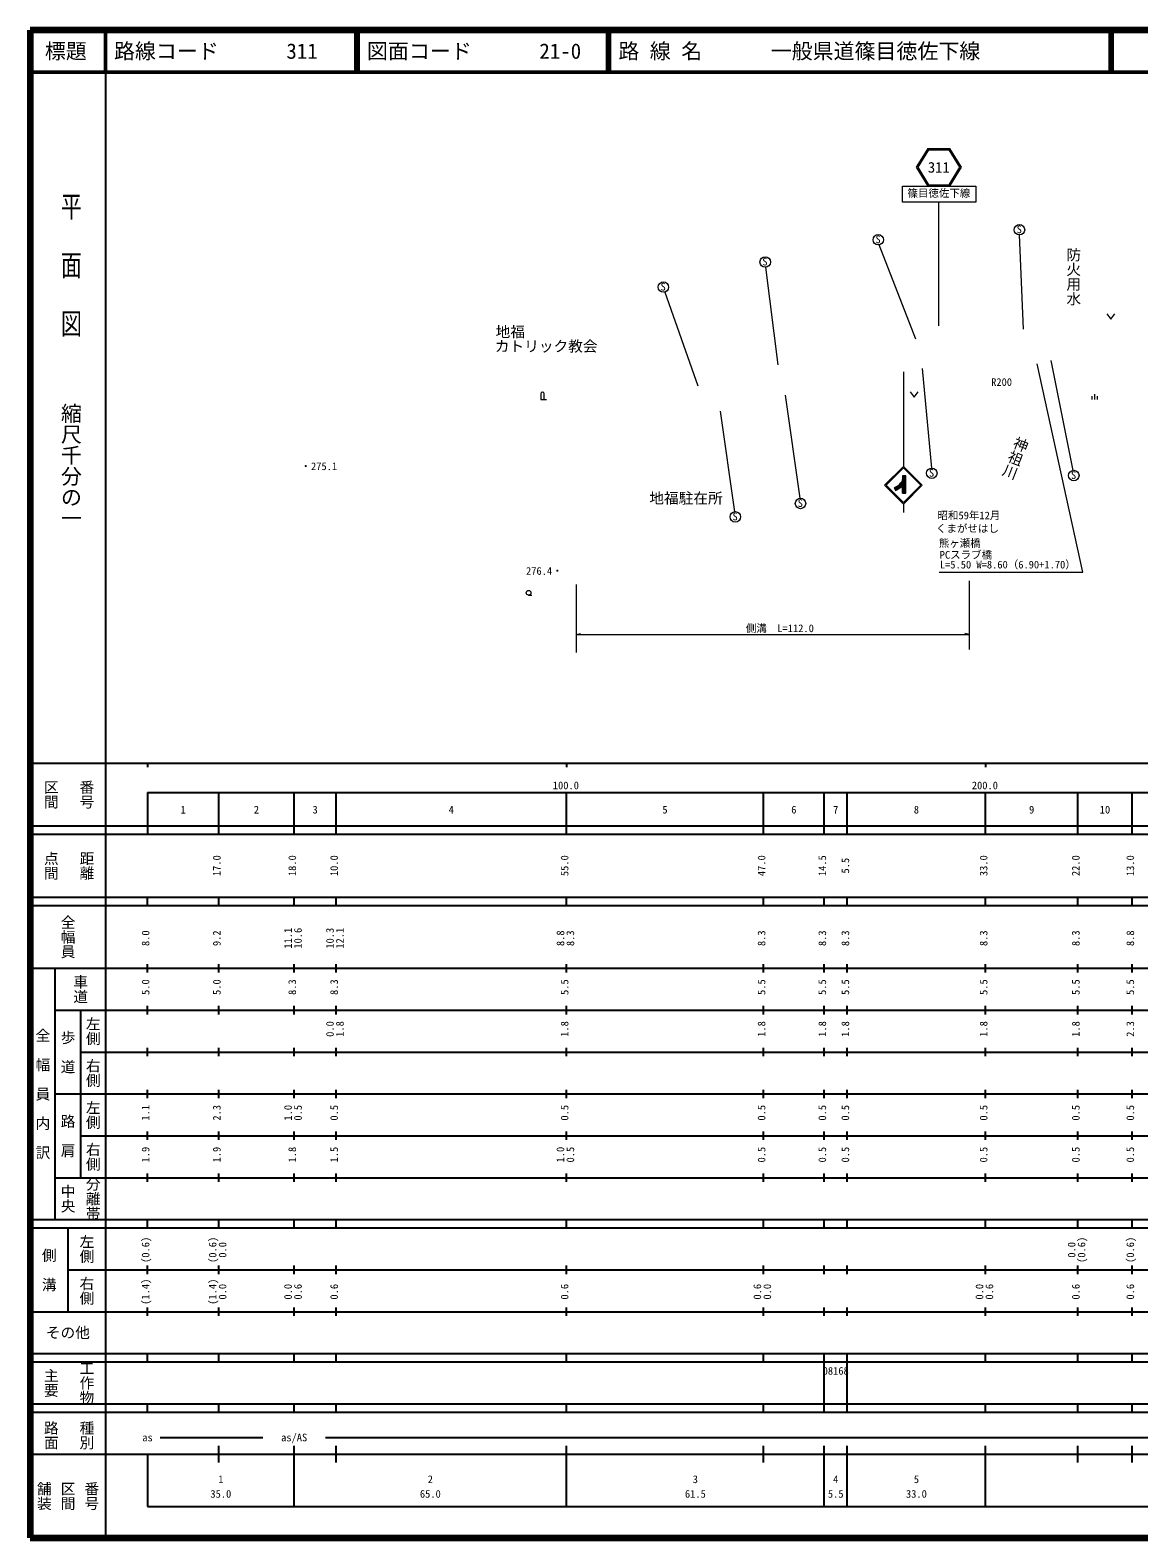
# Model space of a CAD drawing. Units: millimetres on the paper, with parts at other scales. Extents: x 40 to 680, y 20 to 380.
# Drawn here: x 40 to 304.6, y 20 to 380 of the extents above; entities that cross this region are included whole.
import ezdxf
from ezdxf.enums import TextEntityAlignment as Align

# ---------------------------------------------------------------- set-up
doc = ezdxf.new("R2010")
doc.units = ezdxf.units.MM
for name, color, linetype, lineweight in [('M-BGD', 7, 'Continuous', 13), ('M-STR-HTXT', 7, 'Continuous', 13), ('M-STR-STRC', 7, 'Continuous', 13), ('M-TTL', 2, 'Continuous', 140), ('M-TTL-BAND', 7, 'Continuous', 25), ('M-TTL-LINE', 7, 'Continuous', 50)]:
    doc.layers.add(name, color=color, linetype=linetype, lineweight=lineweight)
doc.layers.add('M-TTL-TXT', color=7, linetype='Continuous')
doc.styles.add('@ＭＳ ゴシック', font='')
doc.styles.add('ＭＳ ゴシック', font='')
doc.styles.get('@ＭＳ ゴシック').set_extended_font_data('@MS Gothic')
doc.styles.get('ＭＳ ゴシック').set_extended_font_data('MS Gothic')

msp = doc.modelspace()

# ---------------------------------------------------------------- hatches: boundary and pattern name
at = {"layer": 'M-STR-STRC'}
msp.add_hatch(color=256, dxfattribs=at).paths.add_polyline_path([(248.948, 269.423), (248.948, 273.594), (248.187, 273.594), (248.187, 272.72), (248.188, 272.716), (248.188, 272.699), (248.188, 272.682), (248.188, 272.665), (248.188, 272.648), (248.187, 272.631), (248.186, 272.614), (248.185, 272.597), (248.184, 272.58), (248.182, 272.564), (248.18, 272.547), (248.177, 272.53), (248.175, 272.513), (248.172, 272.497), (248.169, 272.48), (248.165, 272.463), (248.161, 272.447), (248.157, 272.43), (248.153, 272.414), (248.148, 272.398), (248.143, 272.381), (248.138, 272.365), (248.132, 272.349), (248.126, 272.333), (248.12, 272.318), (248.114, 272.302), (248.107, 272.286), (248.1, 272.271), (248.093, 272.255), (248.086, 272.24), (248.078, 272.225), (248.07, 272.21), (248.062, 272.195), (248.053, 272.181), (248.044, 272.166), (248.035, 272.152), (248.026, 272.137), (248.017, 272.123), (248.007, 272.11), (247.997, 272.096), (247.987, 272.082), (247.976, 272.069), (247.965, 272.056), (247.955, 272.043), (247.943, 272.03), (247.932, 272.017), (247.92, 272.005), (247.909, 271.993), (247.897, 271.981), (247.884, 271.969), (247.872, 271.958), (247.859, 271.946), (247.846, 271.935), (247.833, 271.924), (247.82, 271.914), (247.807, 271.903), (247.765, 271.86), (247.691, 271.786), (247.615, 271.713), (247.538, 271.641), (247.46, 271.571), (247.381, 271.502), (247.301, 271.434), (247.219, 271.368), (247.136, 271.303), (247.053, 271.24), (246.968, 271.178), (246.882, 271.118), (246.795, 271.059), (246.706, 271.002), (246.617, 270.946), (246.527, 270.892), (246.436, 270.839), (246.345, 270.788), (246.252, 270.739), (246.158, 270.691), (246.511, 270.1), (246.648, 270.171), (246.784, 270.244), (246.919, 270.32), (247.052, 270.398), (247.184, 270.478), (247.314, 270.561), (247.443, 270.646), (247.571, 270.733), (247.697, 270.822), (247.822, 270.914), (247.944, 271.008), (248.066, 271.103), (248.185, 271.201), (248.216, 271.227), (248.216, 269.423)])

# ---------------------------------------------------------------- linework, layer by layer
at = {"layer": 'M-BGD'}
for p, q in [((251.374, 306.2), (242.649, 328.73)), ((277.078, 308.62), (276.088, 331.1)), ((218.512, 300.063), (215.534, 323.392)), ((191.47, 317.451), (199.356, 295.08)), ((296.941, 312.283), (297.897, 311.009)), ((297.897, 311.009), (298.852, 312.283)), ((252.893, 299.217), (255.113, 275.439)), ((283.617, 301.095), (288.868, 274.887)), ((161.847, 293.155), (161.847, 291.825)), ((161.847, 291.825), (163.247, 291.825)), ((162.687, 291.825), (162.687, 293.155)), ((162.687, 293.155), (162.687, 293.155)), ((220.189, 292.826), (223.647, 268.218)), ((250.014, 293.677), (250.97, 292.403)), ((250.97, 292.403), (251.925, 293.677)), ((293.477, 291.828), (293.477, 292.578)), ((294.102, 291.828), (294.102, 293.078)), ((294.727, 291.828), (294.727, 292.578)), ((204.705, 289.011), (208.09, 265.017)), ((158.96, 245.098), (159.71, 245.098))]:
    msp.add_line(p, q, dxfattribs=at)
for centre, radius in [((242.4, 329.955), 1.25), ((276.1, 332.35), 1.25), ((215.409, 324.636), 1.25), ((191.114, 318.649), 1.25), ((255.174, 274.19), 1.25), ((289.059, 273.652), 1.25), ((223.839, 266.983), 1.25), ((208.282, 263.782), 1.25), ((158.96, 245.661), 0.562)]:
    msp.add_circle(centre, radius, dxfattribs=at)
msp.add_arc((162.267, 293.155), 0.42, 360, 180, dxfattribs=at)
at = {"layer": 'M-STR-HTXT'}
for p, q in [((264.056, 248.48), (264.056, 232.118)), ((170.333, 247.597), (170.333, 231.401)), ((170.333, 235.717), (171.333, 235.967)), ((170.333, 235.717), (264.056, 235.717)), ((264.056, 235.717), (263.056, 235.967))]:
    msp.add_line(p, q, dxfattribs=at)
msp.add_lwpolyline([(256.91, 250.548), (291.204, 250.548), (280.35, 300.348)], dxfattribs=at)
at = {"layer": 'M-STR-STRC'}
for p, q in [((254.217, 351.75), (251.453, 347.25)), ((254.385, 351.45), (251.805, 347.25)), ((254.217, 351.75), (259.489, 351.75)), ((254.385, 351.45), (259.321, 351.45)), ((261.901, 347.25), (259.321, 351.45)), ((262.253, 347.25), (259.489, 351.75)), ((251.453, 347.25), (254.217, 342.75)), ((251.805, 347.25), (254.385, 343.05)), ((259.321, 343.05), (261.901, 347.25)), ((259.489, 342.75), (262.253, 347.25)), ((254.217, 342.75), (259.489, 342.75)), ((254.385, 343.05), (259.321, 343.05)), ((256.853, 309.372), (256.853, 338.959)), ((248.406, 298.392), (248.406, 275.841)), ((243.906, 271.341), (248.406, 275.841)), ((244.259, 271.341), (248.406, 275.487)), ((252.906, 271.34), (248.406, 275.841)), ((252.553, 271.34), (248.406, 275.487)), ((243.906, 271.341), (248.406, 266.84)), ((244.259, 271.341), (248.406, 267.194)), ((246.158, 270.691), (246.511, 270.1)), ((248.948, 273.594), (248.187, 273.594)), ((248.187, 273.594), (248.187, 272.72)), ((248.216, 269.423), (248.216, 271.227)), ((248.406, 267.194), (252.553, 271.34)), ((248.406, 266.84), (252.906, 271.34)), ((248.948, 269.423), (248.948, 273.594)), ((248.216, 269.423), (248.948, 269.423)), ((248.406, 266.84), (248.406, 264.84))]:
    msp.add_line(p, q, dxfattribs=at)
msp.add_lwpolyline([(248.185, 342.75), (265.662, 342.75), (265.662, 338.959), (248.185, 338.959)], close=True, dxfattribs=at)
for centre, radius, start, end in [((243.47, 276.076), 6.019, 296.53124, 316.10371), ((242.513, 277.999), 8.854, 296.84254, 310.09939), ((247.216, 272.675), 0.972, 307.4071, 2.66732)]:
    msp.add_arc(centre, radius, start, end, dxfattribs=at)
at = {"layer": 'M-TTL'}
for p, q in [((40, 380), (40, 20)), ((680, 380), (40, 380)), ((40, 20), (680, 20))]:
    msp.add_line(p, q, dxfattribs=at)
at = {"layer": 'M-TTL-BAND'}
for p, q in [((58, 370), (58, 20)), ((40, 205), (579, 205)), ((68, 205), (68, 204)), ((168, 205), (168, 204)), ((268, 205), (268, 204)), ((68, 198), (579, 198)), ((68, 198), (68, 188)), ((85, 188), (85, 198)), ((103, 188), (103, 198)), ((113, 188), (113, 198)), ((168, 188), (168, 198)), ((215, 188), (215, 198)), ((229.5, 188), (229.5, 198)), ((235, 188), (235, 198)), ((268, 188), (268, 198)), ((290, 188), (290, 198)), ((303, 188), (303, 198)), ((40, 190), (579, 190)), ((40, 188), (579, 188)), ((40, 173), (579, 173)), ((68, 171), (68, 173)), ((85, 171), (85, 173)), ((103, 171), (103, 173)), ((113, 171), (113, 173)), ((168, 171), (168, 173)), ((215, 171), (215, 173)), ((229.5, 171), (229.5, 173)), ((235, 171), (235, 173)), ((268, 171), (268, 173)), ((290, 171), (290, 173)), ((303, 171), (303, 173)), ((40, 171), (579, 171)), ((40, 156), (579, 156)), ((46, 96), (46, 156)), ((68, 155), (68, 157)), ((85, 155), (85, 157)), ((103, 155), (103, 157)), ((113, 155), (113, 157)), ((168, 155), (168, 157)), ((215, 155), (215, 157)), ((229.5, 155), (229.5, 157)), ((235, 155), (235, 157)), ((268, 155), (268, 157)), ((290, 155), (290, 157)), ((303, 155), (303, 157)), ((46, 146), (579, 146)), ((52, 146), (52, 106)), ((68, 145), (68, 147)), ((85, 145), (85, 147)), ((103, 145), (103, 147)), ((113, 145), (113, 147)), ((168, 145), (168, 147)), ((215, 145), (215, 147)), ((229.5, 145), (229.5, 147)), ((235, 145), (235, 147)), ((268, 145), (268, 147)), ((290, 145), (290, 147)), ((303, 145), (303, 147)), ((68, 135), (68, 137)), ((85, 135), (85, 137)), ((103, 135), (103, 137)), ((113, 135), (113, 137)), ((168, 135), (168, 137)), ((215, 135), (215, 137)), ((229.5, 135), (229.5, 137)), ((235, 135), (235, 137)), ((268, 135), (268, 137)), ((290, 135), (290, 137)), ((303, 135), (303, 137)), ((52, 136), (579, 136)), ((46, 126), (579, 126)), ((68, 125), (68, 127)), ((85, 125), (85, 127)), ((103, 125), (103, 127)), ((113, 125), (113, 127)), ((168, 125), (168, 127)), ((215, 125), (215, 127)), ((229.5, 125), (229.5, 127)), ((235, 125), (235, 127)), ((268, 125), (268, 127)), ((290, 125), (290, 127)), ((303, 125), (303, 127)), ((52, 116), (579, 116)), ((68, 115), (68, 117)), ((85, 115), (85, 117)), ((103, 115), (103, 117)), ((113, 115), (113, 117)), ((168, 115), (168, 117)), ((215, 115), (215, 117)), ((229.5, 115), (229.5, 117)), ((235, 115), (235, 117)), ((268, 115), (268, 117)), ((290, 115), (290, 117)), ((303, 115), (303, 117)), ((46, 106), (579, 106)), ((68, 105), (68, 107)), ((85, 105), (85, 107)), ((103, 105), (103, 107)), ((113, 105), (113, 107)), ((168, 105), (168, 107)), ((215, 105), (215, 107)), ((229.5, 105), (229.5, 107)), ((235, 105), (235, 107)), ((268, 105), (268, 107)), ((290, 105), (290, 107)), ((303, 105), (303, 107)), ((40, 96), (579, 96)), ((40, 94), (579, 94)), ((49, 94), (49, 74)), ((68, 94), (68, 96)), ((85, 94), (85, 96)), ((103, 94), (103, 96)), ((113, 94), (113, 96)), ((168, 94), (168, 96)), ((215, 94), (215, 96)), ((229.5, 94), (229.5, 96)), ((235, 94), (235, 96)), ((268, 94), (268, 96)), ((290, 94), (290, 96)), ((303, 94), (303, 96)), ((49, 84), (579, 84)), ((68, 83), (68, 85)), ((85, 83), (85, 85)), ((103, 83), (103, 85)), ((113, 83), (113, 85)), ((168, 83), (168, 85)), ((215, 83), (215, 85)), ((229.5, 83), (229.5, 85)), ((235, 83), (235, 85)), ((268, 83), (268, 85)), ((290, 83), (290, 85)), ((303, 83), (303, 85)), ((40, 74), (579, 74)), ((68, 73), (68, 75)), ((85, 73), (85, 75)), ((103, 73), (103, 75)), ((113, 73), (113, 75)), ((168, 73), (168, 75)), ((215, 73), (215, 75)), ((229.5, 73), (229.5, 75)), ((235, 73), (235, 75)), ((268, 73), (268, 75)), ((290, 73), (290, 75)), ((303, 73), (303, 75)), ((40, 64), (579, 64)), ((40, 62), (579, 62)), ((68, 62), (68, 64)), ((85, 62), (85, 64)), ((103, 62), (103, 64)), ((113, 62), (113, 64)), ((168, 62), (168, 64)), ((215, 62), (215, 64)), ((229.5, 62), (229.5, 64)), ((229.5, 52), (229.5, 62)), ((235, 62), (235, 64)), ((235, 52), (235, 62)), ((268, 62), (268, 64)), ((290, 62), (290, 64)), ((303, 62), (303, 64)), ((40, 52), (579, 52)), ((68, 50), (68, 52)), ((85, 50), (85, 52)), ((103, 50), (103, 52)), ((113, 50), (113, 52)), ((168, 50), (168, 52)), ((215, 50), (215, 52)), ((229.5, 50), (229.5, 52)), ((235, 50), (235, 52)), ((268, 50), (268, 52)), ((290, 50), (290, 52)), ((303, 50), (303, 52)), ((40, 50), (579, 50)), ((71, 44), (95.5, 44)), ((110.5, 44), (510, 44)), ((40, 40), (579, 40)), ((68, 40), (68, 27.5)), ((85, 38), (85, 42)), ((103, 27.5), (103, 42)), ((113, 38), (113, 42)), ((168, 27.5), (168, 42)), ((215, 38), (215, 42)), ((229.5, 27.5), (229.5, 42)), ((235, 27.5), (235, 42)), ((268, 27.5), (268, 42)), ((290, 38), (290, 42)), ((303, 38), (303, 42)), ((68, 27.5), (579, 27.5))]:
    msp.add_line(p, q, dxfattribs=at)
at = {"layer": 'M-TTL-LINE'}
for p, q in [((58, 380), (58, 370)), ((117.75, 380), (117.75, 370)), ((118.25, 380), (118.25, 370)), ((177.75, 380), (177.75, 370)), ((178.25, 380), (178.25, 370)), ((297.75, 380), (297.75, 370)), ((298.25, 380), (298.25, 370)), ((40, 370), (680, 370))]:
    msp.add_line(p, q, dxfattribs=at)

# ---------------------------------------------------------------- texts
at = {"layer": 'M-BGD', "style": 'ＭＳ ゴシック'}
for p in [(275.421, 330.977), (241.721, 328.581), (214.73, 323.263), (190.435, 317.276), (254.496, 272.817), (288.381, 272.278), (223.16, 265.61), (207.603, 262.409)]:
    msp.add_text('S', height=1.833, dxfattribs=at).set_placement(p, align=Align.BOTTOM_LEFT)
at = {"layer": 'M-BGD', "style": '@ＭＳ ゴシック'}
for s, rotation, p in [('防火用水', 270, (289.002, 321.142)), ('神祖川', 248.554, (275.119, 277.81))]:
    msp.add_text(s, height=2.566, rotation=rotation, dxfattribs=at).set_placement(p, align=Align.MIDDLE_CENTER)
at = {"layer": 'M-BGD', "style": 'ＭＳ ゴシック'}
for s, height, p in [('地福', 2.566, (154.584, 307.977)), ('カトリック教会', 2.566, (163.15, 304.527)), ('R200', 1.833, (271.829, 295.973)), ('・275.1', 1.833, (108.886, 275.862)), ('地福駐在所', 2.566, (196.517, 268.241)), ('276.4・', 1.833, (162.699, 250.871))]:
    msp.add_text(s, height=height, dxfattribs=at).set_placement(p, align=Align.MIDDLE_CENTER)
at = {"layer": 'M-STR-HTXT', "style": 'ＭＳ ゴシック'}
for s, p in [('昭和59年12月', (256.537, 262.657)), ('くまがせはし', (256.182, 259.547)), ('L=5.50 W=8.60（6.90+1.70）', (257.094, 250.917)), ('側溝\u3000L=112.0', (210.801, 235.717))]:
    msp.add_text(s, height=1.833, dxfattribs=at).set_placement(p, align=Align.BOTTOM_LEFT)
for s, p in [('熊ヶ瀬橋', (261.835, 257.503)), ('PCスラブ橋', (263.307, 254.72))]:
    msp.add_text(s, height=1.833, dxfattribs=at).set_placement(p, align=Align.MIDDLE_CENTER)
at = {"layer": 'M-STR-STRC', "style": 'ＭＳ ゴシック'}
msp.add_text('311', height=2.566, dxfattribs=at).set_placement((256.853, 347.25), align=Align.MIDDLE_CENTER)
msp.add_text('篠目徳佐下線', height=1.833, dxfattribs=at).set_placement((249.37, 339.611), align=Align.BOTTOM_LEFT)
at = {"layer": 'M-TTL-BAND', "style": '@ＭＳ ゴシック', "width": 1.4}
msp.add_text('平  面  図', height=3.666, rotation=270, dxfattribs=at).set_placement((49.777, 306.475), align=Align.MIDDLE_RIGHT)
at = {"layer": 'M-TTL-BAND', "style": '@ＭＳ ゴシック'}
msp.add_text('縮尺千分の一', height=3.666, rotation=270, dxfattribs=at).set_placement((49.777, 261.03), align=Align.MIDDLE_RIGHT)
for s, p in [('区間', (45, 197.5)), ('番号', (53.5, 197.5)), ('点間', (45, 180.5)), ('距離', (53.5, 180.5)), ('全幅員', (49, 163.5)), ('車道', (52, 151)), ('左側', (55, 141)), ('全\u3000幅\u3000員\u3000内\u3000訳', (43, 126)), ('歩\u3000道', (49, 136)), ('右側', (55, 131)), ('左側', (55, 121)), ('路\u3000肩', (49, 116)), ('右側', (55, 111)), ('分離帯', (55, 101)), ('中央', (49, 101)), ('左側', (53.5, 89)), ('側\u3000溝', (44.5, 84)), ('右側', (53.5, 79)), ('工作物', (53.5, 57)), ('主要', (45, 57)), ('路面', (45, 44.5)), ('種別', (53.5, 44.5)), ('舗装', (43.333, 30)), ('区間', (49, 30)), ('番号', (54.667, 30))]:
    msp.add_text(s, height=2.566, rotation=270, dxfattribs=at).set_placement(p, align=Align.MIDDLE_CENTER)
at = {"layer": 'M-TTL-BAND', "style": 'ＭＳ ゴシック'}
for s, p in [('100.0', (167.844, 198.195)), ('200.0', (267.844, 198.195)), ('1', (76.5, 192.405)), ('2', (94, 192.405)), ('3', (108, 192.405)), ('4', (140.5, 192.405)), ('5', (191.5, 192.405)), ('6', (222.25, 192.405)), ('7', (232.25, 192.405)), ('8', (251.5, 192.405)), ('9', (279, 192.405)), ('10', (296.5, 192.405)), ('as', (68, 42.5)), ('as/AS', (103, 42.5)), ('1', (85.5, 32.523)), ('2', (135.5, 32.523)), ('3', (198.75, 32.523)), ('4', (232.25, 32.523)), ('5', (251.5, 32.523)), ('35.0', (85.5, 29.033)), ('65.0', (135.5, 29.033)), ('61.5', (198.75, 29.033)), ('5.5', (232.25, 29.033)), ('33.0', (251.5, 29.033))]:
    msp.add_text(s, height=1.833, dxfattribs=at).set_placement(p, align=Align.BOTTOM_CENTER)
for s, p in [('17.0', (86, 180.5)), ('18.0', (104, 180.5)), ('10.0', (114, 180.5)), ('55.0', (169, 180.5)), ('47.0', (216, 180.5)), ('14.5', (230.5, 180.5)), ('5.5', (236, 180.5)), ('33.0', (269, 180.5)), ('22.0', (291, 180.5)), ('13.0', (304, 180.5)), ('8.0', (69, 163.174)), ('9.2', (86, 163.174)), ('11.1', (103, 163.174)), ('10.6', (105.37, 163.174)), ('10.3', (113, 163.174)), ('12.1', (115.37, 163.174)), ('8.8', (168, 163.174)), ('8.3', (170.37, 163.174)), ('8.3', (216, 163.174)), ('8.3', (230.5, 163.174)), ('8.3', (236, 163.174)), ('8.3', (269, 163.174)), ('8.3', (291, 163.174)), ('8.8', (304, 163.174)), ('5.0', (69, 151.5)), ('5.0', (86, 151.5)), ('8.3', (104, 151.5)), ('8.3', (114, 151.5)), ('5.5', (169, 151.5)), ('5.5', (216, 151.5)), ('5.5', (230.5, 151.5)), ('5.5', (236, 151.5)), ('5.5', (269, 151.5)), ('5.5', (291, 151.5)), ('5.5', (304, 151.5)), ('0.0', (113, 141.5)), ('1.8', (115.37, 141.5)), ('1.8', (169, 141.5)), ('1.8', (216, 141.5)), ('1.8', (230.5, 141.5)), ('1.8', (236, 141.5)), ('1.8', (269, 141.5)), ('1.8', (291, 141.5)), ('2.3', (304, 141.5)), ('1.1', (69, 121.5)), ('2.3', (86, 121.5)), ('1.0', (103, 121.5)), ('0.5', (105.37, 121.5)), ('0.5', (114, 121.5)), ('0.5', (169, 121.5)), ('0.5', (216, 121.5)), ('0.5', (230.5, 121.5)), ('0.5', (236, 121.5)), ('0.5', (269, 121.5)), ('0.5', (291, 121.5)), ('0.5', (304, 121.5)), ('1.9', (69, 111.5)), ('1.9', (86, 111.5)), ('1.8', (104, 111.5)), ('1.5', (114, 111.5)), ('1.0', (168, 111.5)), ('0.5', (170.37, 111.5)), ('0.5', (216, 111.5)), ('0.5', (230.5, 111.5)), ('0.5', (236, 111.5)), ('0.5', (269, 111.5)), ('0.5', (291, 111.5)), ('0.5', (304, 111.5)), ('(0.6)', (69, 88.764)), ('(0.6)', (85, 88.764)), ('0.0', (87.37, 88.764)), ('0.0', (290, 88.764)), ('(0.6)', (292.37, 88.764)), ('(0.6)', (304, 88.764)), ('(1.4)', (69, 78.764)), ('(1.4)', (85, 78.764)), ('0.0', (87.37, 78.764)), ('0.0', (103, 78.764)), ('0.6', (105.37, 78.764)), ('0.6', (114, 78.764)), ('0.6', (169, 78.764)), ('0.6', (215, 78.764)), ('0.0', (217.37, 78.764)), ('0.0', (268, 78.764)), ('0.6', (270.37, 78.764)), ('0.6', (291, 78.764)), ('0.6', (304, 78.764))]:
    msp.add_text(s, height=1.833, rotation=90, dxfattribs=at).set_placement(p, align=Align.BOTTOM_CENTER)
msp.add_text('その他', height=2.566, dxfattribs=at).set_placement((49, 69), align=Align.MIDDLE_CENTER)
msp.add_text('08168', height=1.833, dxfattribs=at).set_placement((229.125, 58.405), align=Align.BOTTOM_LEFT)
at = {"layer": 'M-TTL-TXT', "style": 'ＭＳ ゴシック'}
msp.add_text('標題', height=3.666, dxfattribs=at).set_placement((48.5, 375), align=Align.MIDDLE_CENTER)
for s, p in [('路線コード', (60, 375)), ('311', (101.142, 375)), ('図面コード', (120.38, 375)), ('21-0', (161.521, 375)), ('路 線 名', (180.38, 375)), ('一般県道篠目徳佐下線', (216.734, 375))]:
    msp.add_text(s, height=3.666, dxfattribs=at).set_placement(p, align=Align.MIDDLE_LEFT)

doc.saveas('drawing.dxf')
